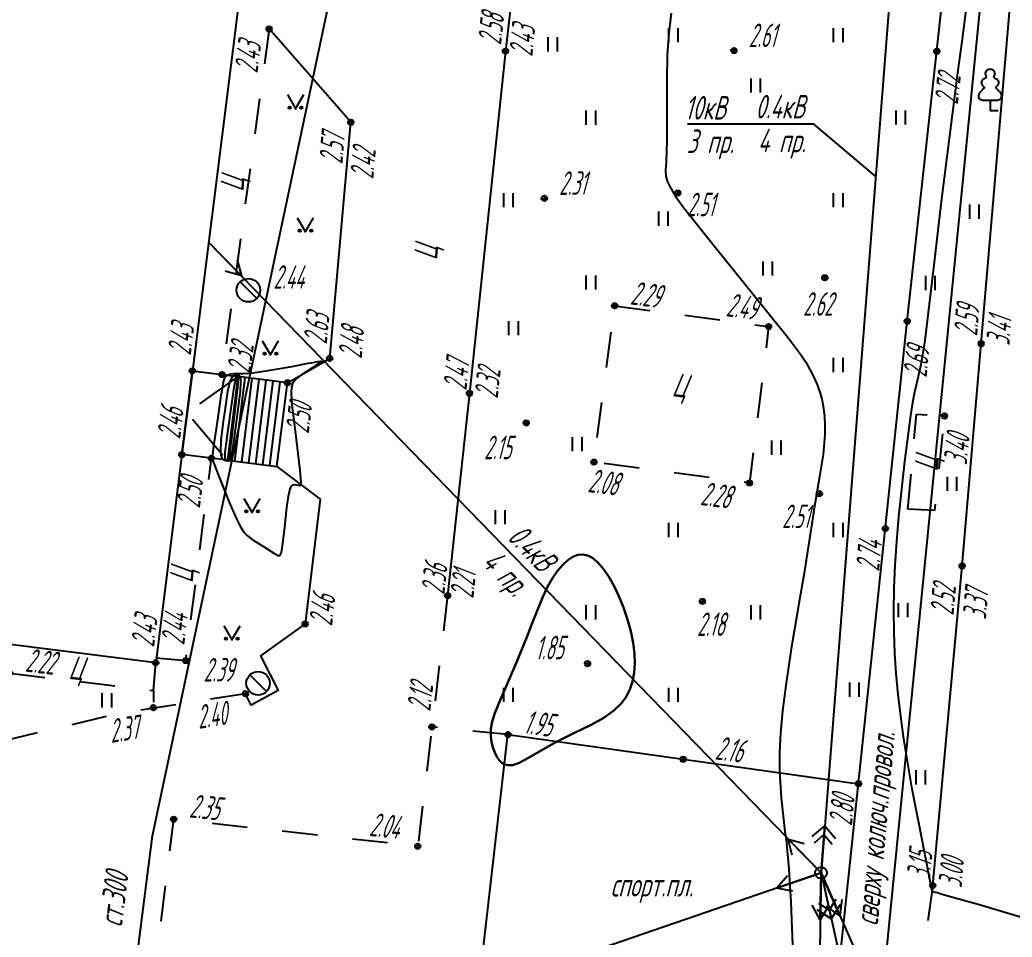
# Model space of a CAD drawing. Extents: x 1233805 to 1234355, y 654698 to 655114.
# Drawn here: x 1233911.2 to 1233953.33, y 654916.4 to 654955.34 of the extents above; entities that cross this region are included whole.
import ezdxf

# ---------------------------------------------------------------- set-up
doc = ezdxf.new("R2010")
doc.units = 0
for name, pattern in [('ИИDash_05_15', [2, 0.5, -1.5]), ('ИИDash_15_15', [3, 1.5, -1.5]), ('ИИDash_20_10', [3, 2, -1])]:
    doc.linetypes.add(name, pattern=pattern)
for name, color, linetype, lineweight in [('ИИ_ГОРИЗОНТАЛИ_ОСН', 32, 'Continuous', 25), ('ИИ_ГОРИЗОНТАЛИ_УТОЛЩ', 32, 'Continuous', 30), ('ИИ_ДОРОГИ_АД', 7, 'Continuous', 25), ('ИИ_ЛЭП_ВН', 250, 'Continuous', 25), ('ИИ_ЛЭП_НН', 250, 'Continuous', 25), ('ИИ_ОГРАДЫ', 7, 'Continuous', 25), ('ИИ_ОТМЕТКИ', 7, 'Continuous', 25), ('ИИ_СООРУЖЕНИЕ', 7, 'Continuous', 25), ('ИИ_СТРОЕНИЕ', 7, 'Continuous', 25), ('ИИ_ТЕПЛОТРАССА', 5, 'Continuous', 25), ('ИИ_ТРУБОПРОВОДЫ', 7, 'Continuous', 25), ('ИИ_УГОДЬЯ', 7, 'Continuous', 25)]:
    doc.layers.add(name, color=color, linetype=linetype, lineweight=lineweight)
doc.styles.add('VNIPISIMPLEXCUR', font='simplex.shx', dxfattribs={"width": 0.8, "oblique": 15})
doc.styles.add('ГОСТ 2.304 КУРСИВ', font='cs_gost2304.shx', dxfattribs={"oblique": 15})
doc.linetypes.add('ИИ054763', pattern='A,2.5,[23,3dservice.shx,S=0.85,R=45,X=0,Y=0],5,[23,3dservice.shx,S=0.85,R=225,X=0,Y=0],2.5', length=10)
doc.linetypes.add('ИИ251225', pattern='A,2,-2,3,-0.6,["2Т",VNIPISIMPLEXCUR,S=2,R=0,X=0,Y=-1],-4.4,3,-2,8,-2,8,-2,6', length=43)

# ---------------------------------------------------------------- blocks, each defined once
blk = doc.blocks.new('ИИ05401')
at = {"color": 0, "linetype": 'Continuous', "lineweight": 25}
for points in [[(-0.4, 1.2), (-0.4, 0)], [(0.4, 1.2), (0.4, 0)]]:
    blk.add_lwpolyline(points, dxfattribs=at)
blk = doc.blocks.new('ИИ05416')
at = {"linetype": 'Continuous', "lineweight": 25}
h = blk.add_hatch(color=0, dxfattribs=at)
edge = h.paths.add_edge_path()
edge.add_arc((-0.5, 0.1), 0.1, 0, 360)
h = blk.add_hatch(color=0, dxfattribs=at)
edge = h.paths.add_edge_path()
edge.add_arc((0.5, 0.1), 0.1, 0, 360)
at = {"color": 0, "linetype": 'Continuous', "lineweight": 25}
blk.add_lwpolyline([(-0.693, 1.2), (0, 0), (0.693, 1.2)], dxfattribs=at)
for centre in [(-0.5, 0.1), (0.5, 0.1)]:
    blk.add_circle(centre, 0.1, dxfattribs=at)
blk = doc.blocks.new('ИИ053881')
at = {"color": 0, "linetype": 'Continuous', "lineweight": 25}
blk.add_lwpolyline([(0, 0.875), (0.129, 0.876), (0.342, 0.878), (0.479, 0.882), (0.614, 0.891), (0.726, 0.907), (0.816, 0.94), (0.906, 1), (0.956, 1.071), (0.983, 1.151), (0.991, 1.231), (0.986, 1.295), (0.963, 1.379), (0.932, 1.445), (0.884, 1.516), (0.798, 1.61), (0.719, 1.692), (0.646, 1.766), (0.575, 1.842), (0.536, 1.889), (0.511, 1.929), (0.501, 1.967), (0.504, 1.992), (0.518, 2.017), (0.545, 2.049), (0.608, 2.115), (0.679, 2.198), (0.732, 2.29), (0.745, 2.372), (0.736, 2.444), (0.709, 2.515), (0.672, 2.575), (0.633, 2.617), (0.596, 2.646), (0.548, 2.678), (0.495, 2.709), (0.408, 2.76), (0.363, 2.789), (0.336, 2.812), (0.324, 2.831), (0.321, 2.846), (0.325, 2.865), (0.335, 2.89), (0.353, 2.928), (0.372, 2.968), (0.4, 3.034), (0.413, 3.103), (0.412, 3.19), (0.398, 3.247), (0.363, 3.319), (0.32, 3.377), (0.284, 3.414), (0.246, 3.444), (0.181, 3.476), (0.125, 3.489), (0.07, 3.496), (0, 3.5), (-0.07, 3.496), (-0.125, 3.489), (-0.181, 3.476), (-0.246, 3.444), (-0.284, 3.414), (-0.32, 3.377), (-0.363, 3.319), (-0.398, 3.247), (-0.412, 3.19), (-0.413, 3.103), (-0.4, 3.034), (-0.372, 2.968), (-0.353, 2.928), (-0.335, 2.89), (-0.325, 2.865), (-0.321, 2.846), (-0.324, 2.831), (-0.336, 2.812), (-0.363, 2.789), (-0.408, 2.76), (-0.495, 2.709), (-0.548, 2.678), (-0.596, 2.646), (-0.633, 2.617), (-0.672, 2.575), (-0.709, 2.515), (-0.736, 2.444), (-0.745, 2.372), (-0.732, 2.29), (-0.679, 2.198), (-0.608, 2.115), (-0.545, 2.049), (-0.518, 2.017), (-0.504, 1.992), (-0.501, 1.967), (-0.511, 1.929), (-0.536, 1.889), (-0.575, 1.842), (-0.646, 1.766), (-0.719, 1.692), (-0.798, 1.61), (-0.884, 1.516), (-0.932, 1.445), (-0.963, 1.379), (-0.986, 1.295), (-0.991, 1.231), (-0.983, 1.151), (-0.956, 1.071), (-0.906, 1), (-0.816, 0.94), (-0.726, 0.907), (-0.614, 0.891), (-0.479, 0.882), (-0.342, 0.878), (-0.129, 0.876)], close=True, dxfattribs=at)
blk.add_lwpolyline([(0, 0.875), (0, 0), (0.7, 0)], dxfattribs=at)
blk = doc.blocks.new('ИИ051171')
at = {"color": 0, "linetype": 'Continuous', "lineweight": 25, "flags": 128}
blk.add_lwpolyline([(0.707, -0.707), (-0.707, 0.707)], dxfattribs=at)
at = {"color": 0, "linetype": 'Continuous', "lineweight": 25}
blk.add_circle((0, 0), 1, dxfattribs=at)
at = {"color": 0, "linetype": 'Continuous', "style": 'VNIPISIMPLEXCUR', "oblique": 15, "width": 0.8}
for tag, p in [('NUMBER', (1.7, -1)), ('HATCH', (1.7, -4.4)), ('HEIGHT', (1.7, -7.8)), ('TOP1', (1.7, -11.2)), ('TOP2', (1.7, -14.6)), ('TOP3', (1.7, -18)), ('TOP4', (1.7, -21.4)), ('TOP5', (1.7, -24.8)), ('BOTTOM', (1.7, -28.2))]:
    blk.add_attdef(tag, p, '', height=2, dxfattribs=at)
blk = doc.blocks.new('ИИ051081')
at = {"linetype": 'Continuous', "lineweight": 25}
blk.add_hatch(color=0, dxfattribs=at).paths.add_polyline_path([(-0.05, 0, 1), (0.05, 0, 1)])
at = {"color": 0, "linetype": 'Continuous', "lineweight": 25}
for radius in [0.5, 0.05]:
    blk.add_circle((0, 0), radius, dxfattribs=at)
blk = doc.blocks.new('ИИ051141')
at = {"color": 0, "linetype": 'Continuous', "lineweight": 25, "flags": 128}
for points in [[(3, 1), (4, 0), (3, -1)], [(0, 0), (4, 0)], [(2.5, 0.75), (3.25, 0), (2.5, -0.75)]]:
    blk.add_lwpolyline(points, dxfattribs=at)
blk = doc.blocks.new('ИИ051144')
at = {"color": 0, "linetype": 'Continuous', "lineweight": 25, "flags": 128}
for points in [[(4, 0), (0, 0)], [(2.775, 0.707), (4, 0), (2.775, -0.707)]]:
    blk.add_lwpolyline(points, dxfattribs=at)
blk = doc.blocks.new('PICKET')
at = {"color": 0, "linetype": 'Continuous', "lineweight": 25}
for p, q in [((-0.23, 0), (0.23, 0)), ((0, 0.23), (0, -0.23))]:
    blk.add_line(p, q, dxfattribs=at)
blk.add_circle((0, 0), 0.23, dxfattribs=at)
at = {"color": 0, "linetype": 'Continuous', "style": 'VNIPISIMPLEXCUR', "oblique": 15, "width": 0.8}
blk.add_attdef('OTMETKA', (1.25, 0.3), '', height=2, dxfattribs=at)
at = {"color": 8, "linetype": 'Continuous', "style": 'VNIPISIMPLEXCUR', "oblique": 15, "width": 0.8, "flags": 1}
blk.add_attdef('NOMER', (1.25, -2.7), '', height=2, dxfattribs=at)

msp = doc.modelspace()

# ---------------------------------------------------------------- linework, layer by layer
at = {"layer": 'ИИ_ГОРИЗОНТАЛИ_ОСН', "flags": 128}
for points, elevation in [([(1233951.463, 654956.527), (1233951.193, 654954.413), (1233951.017, 654953.089), (1233950.329, 654947.739), (1233949.99, 654944.817), (1233949.621, 654941.73), (1233949.455, 654940.691), (1233949.264, 654939.836), (1233949.191, 654939.537), (1233949.102, 654939.098), (1233949.012, 654938.538), (1233948.76, 654936.588), (1233948.504, 654934.244), (1233948.417, 654933.197), (1233948.355, 654932.192), (1233948.316, 654931.207), (1233948.301, 654930.255), (1233948.31, 654929.335), (1233948.343, 654928.448), (1233948.399, 654927.597), (1233948.48, 654926.706), (1233948.587, 654925.776), (1233948.72, 654924.805), (1233949.056, 654922.768), (1233949.521, 654920.408), (1233949.543, 654920.301), (1233949.895, 654918.519), (1233949.895, 654918.518), (1233949.903, 654918.45), (1233949.905, 654918.435), (1233949.906, 654918.433), (1233949.924, 654918.371), (1233949.959, 654918.334), (1233950.063, 654918.308), (1233950.168, 654918.287), (1233950.299, 654918.244), (1233950.56, 654918.16), (1233950.809, 654918.093), (1233951.987, 654917.771), (1233953.973, 654917.174)], 3), ([(1233938.855, 654955.615), (1233938.754, 654954.794), (1233938.691, 654953.839), (1233938.666, 654952.751), (1233938.674, 654951.322), (1233938.678, 654950.219), (1233938.637, 654949.317), (1233938.616, 654948.941), (1233938.63, 654948.708), (1233938.685, 654948.493), (1233938.793, 654948.257), (1233939.031, 654947.872), (1233939.397, 654947.36), (1233940.676, 654945.74), (1233942.845, 654943.055), (1233943.128, 654942.705), (1233943.795, 654941.876), (1233944.348, 654941.14), (1233944.568, 654940.804), (1233944.76, 654940.473), (1233944.927, 654940.143), (1233945.067, 654939.817), (1233945.179, 654939.495), (1233945.263, 654939.177), (1233945.323, 654938.852), (1233945.361, 654938.504), (1233945.378, 654938.133), (1233945.374, 654937.74), (1233945.303, 654936.893), (1233945.141, 654935.872), (1233945.137, 654935.849), (1233944.905, 654934.444), (1233944.901, 654934.417), (1233944.496, 654931.845), (1233944.334, 654930.888), (1233943.956, 654928.641), (1233943.719, 654927.083), (1233943.583, 654926.009), (1233943.498, 654925.077), (1233943.457, 654924.233), (1233943.459, 654923.429), (1233943.528, 654922.318), (1233943.688, 654920.887), (1233943.732, 654920.524), (1233943.856, 654919.304), (1233943.943, 654917.877), (1233944.039, 654915.339)], 2.5)]:
    msp.add_lwpolyline(points, dxfattribs=dict(at, elevation=elevation))
for points, elevation in [([(1233919.547, 654936.221), (1233919.607, 654936.07), (1233920.078, 654934.897), (1233920.399, 654934.152), (1233920.567, 654933.819), (1233920.713, 654933.592), (1233920.862, 654933.429), (1233921.068, 654933.273), (1233921.659, 654932.904), (1233921.99, 654932.701), (1233922.018, 654932.682), (1233922.172, 654932.598), (1233922.217, 654932.593), (1233922.253, 654932.612), (1233922.311, 654932.732), (1233922.359, 654932.997), (1233922.446, 654933.807), (1233922.533, 654934.635), (1233922.602, 654935.124), (1233922.66, 654935.372), (1233922.726, 654935.531), (1233922.802, 654935.606), (1233922.897, 654935.608), (1233922.898, 654935.608), (1233923.019, 654935.582), (1233923.076, 654935.57), (1233923.076, 654935.57), (1233923.122, 654935.585), (1233923.141, 654935.685), (1233923.109, 654936.221), (1233922.95, 654937.519), (1233922.768, 654939.011), (1233922.733, 654939.473), (1233922.746, 654939.755), (1233922.808, 654939.941), (1233922.944, 654940.099), (1233923.256, 654940.337), (1233923.754, 654940.658), (1233923.76, 654940.662), (1233924.028, 654940.836), (1233923.969, 654940.837), (1233923.967, 654940.836), (1233923.879, 654940.823), (1233923.839, 654940.817), (1233923.57, 654940.771), (1233923.426, 654940.744), (1233922.661, 654940.601), (1233921.646, 654940.423), (1233921.001, 654940.328), (1233920.713, 654940.306), (1233920.502, 654940.317), (1233920.41, 654940.326), (1233920.152, 654940.298), (1233920.044, 654940.261), (1233919.961, 654940.213), (1233919.896, 654940.137), (1233919.85, 654940.019), (1233919.751, 654939.446), (1233919.742, 654939.388), (1233919.603, 654938.464), (1233919.42, 654937.243), (1233919.375, 654936.859), (1233919.38, 654936.726), (1233919.409, 654936.594), (1233919.537, 654936.246), (1233919.547, 654936.221)], 2.5), ([(1233920.222, 654936.986), (1233920.32, 654937.602), (1233920.462, 654938.695), (1233920.463, 654938.707), (1233920.464, 654938.717), (1233920.564, 654939.556), (1233920.591, 654939.975), (1233920.582, 654940.108), (1233920.556, 654940.196), (1233920.512, 654940.246), (1233920.44, 654940.268), (1233920.341, 654940.262), (1233920.258, 654940.213), (1233920.185, 654940.119), (1233920.123, 654939.98), (1233920.021, 654939.555), (1233919.9, 654938.753), (1233919.874, 654938.564), (1233919.851, 654938.405), (1233919.736, 654937.498), (1233919.719, 654936.996), (1233919.74, 654936.856), (1233919.779, 654936.749), (1233919.824, 654936.685), (1233919.883, 654936.642), (1233919.993, 654936.612), (1233920.081, 654936.619), (1233920.119, 654936.654), (1233920.152, 654936.718), (1233920.222, 654936.986)], 3), ([(1233920.092, 654936.772), (1233920.227, 654937.769), (1233920.23, 654937.793), (1233920.232, 654937.813), (1233920.463, 654939.745), (1233920.489, 654940.132), (1233920.479, 654940.203), (1233920.452, 654940.224), (1233920.41, 654940.206), (1233920.372, 654940.127), (1233920.285, 654939.747), (1233920.044, 654938.035), (1233920.006, 654937.74), (1233919.973, 654937.493), (1233919.91, 654936.989), (1233919.901, 654936.775), (1233919.923, 654936.682), (1233919.963, 654936.641), (1233920.005, 654936.629), (1233920.038, 654936.632), (1233920.065, 654936.67), (1233920.092, 654936.772)], 3.5)]:
    msp.add_lwpolyline(points, close=True, dxfattribs=dict(at, elevation=elevation))
at = {"layer": 'ИИ_ГОРИЗОНТАЛИ_УТОЛЩ', "elevation": 2, "flags": 128}
msp.add_lwpolyline([(1233931.601, 654926.453), (1233931.658, 654926.585), (1233932.277, 654928.027), (1233932.724, 654929.126), (1233932.925, 654929.651), (1233933.407, 654930.847), (1233933.612, 654931.269), (1233933.821, 654931.636), (1233934.036, 654931.949), (1233934.252, 654932.207), (1233934.469, 654932.406), (1233934.685, 654932.546), (1233934.897, 654932.624), (1233935.107, 654932.642), (1233935.313, 654932.6), (1233935.515, 654932.497), (1233935.735, 654932.314), (1233935.961, 654932.055), (1233936.19, 654931.723), (1233936.416, 654931.327), (1233936.634, 654930.876), (1233936.833, 654930.389), (1233937.005, 654929.886), (1233937.143, 654929.388), (1233937.245, 654928.899), (1233937.303, 654928.44), (1233937.318, 654928.012), (1233937.289, 654927.615), (1233937.218, 654927.248), (1233937.102, 654926.912), (1233936.943, 654926.605), (1233936.741, 654926.33), (1233936.417, 654926.015), (1233935.994, 654925.711), (1233935.466, 654925.411), (1233934.7, 654925.039), (1233933.961, 654924.68), (1233933.132, 654924.205), (1233932.669, 654923.933), (1233932.368, 654923.783), (1233932.121, 654923.703), (1233931.92, 654923.693), (1233931.79, 654923.729), (1233931.667, 654923.802), (1233931.555, 654923.913), (1233931.453, 654924.059), (1233931.363, 654924.242), (1233931.289, 654924.454), (1233931.234, 654924.686), (1233931.201, 654924.923), (1233931.2, 654925.241), (1233931.255, 654925.555), (1233931.371, 654925.905), (1233931.601, 654926.453)], close=True, dxfattribs=at)
at = {"layer": 'ИИ_ДОРОГИ_АД', "flags": 128}
for points in [[(1233949.962, 654918.59), (1233951.21, 654932.155), (1233953.28, 654956.345), (1233954.452, 654970.084), (1233956.468, 654993.653), (1233955.411, 654995.627), (1233954.274, 654995.71)], [(1233935.009, 654981.825), (1233934.275, 654975.354), (1233931.819, 654954.009), (1233930.291, 654939.488), (1233929.364, 654930.895)], [(1233922.564, 654939.932), (1233924.357, 654940.968), (1233925.255, 654950.99), (1233921.787, 654954.954)], [(1233922.117, 654936.376), (1233923.949, 654934.992), (1233923.313, 654929.696), (1233921.421, 654928.339), (1233922.176, 654926.862), (1233921.024, 654926.245), (1233920.782, 654926.729)]]:
    msp.add_lwpolyline(points, dxfattribs=at)
at = {"layer": 'ИИ_ДОРОГИ_АД', "linetype": 'ИИDash_15_15', "flags": 128}
for points in [[(1233921.787, 654954.954), (1233919.784, 654940.281)], [(1233916.996, 654928.259), (1233918.249, 654928.142), (1233919.334, 654936.726)], [(1233929.364, 654930.895), (1233928.096, 654920.256), (1233917.733, 654921.406), (1233914.725, 654897.823)], [(1233910.77, 654927.601), (1233916.874, 654926.871), (1233916.97, 654928.05)], [(1233920.782, 654926.729), (1233915.388, 654925.886), (1233898.497, 654921.884)], [(1233931.926, 654924.995), (1233928.7, 654925.326)], [(1233949.962, 654918.59), (1233948.346, 654906.858), (1233946.912, 654894.171)]]:
    msp.add_lwpolyline(points, dxfattribs=at)
for points in [[(1233936.457, 654943.199), (1233942.993, 654942.318), (1233942.181, 654935.684), (1233935.576, 654936.564)], [(1233948.9, 654934.56), (1233949.276, 654938.597), (1233950.461, 654938.522), (1233950.041, 654934.515)]]:
    msp.add_lwpolyline(points, close=True, dxfattribs=at)
at = {"layer": 'ИИ_ЛЭП_ВН', "flags": 128}
for points in [[(1233959.103, 655036.201), (1233949.847, 654978.253), (1233945.218, 654919.13), (1233958.083, 654861.007)], [(1233939.544, 654950.926), (1233944.883, 654950.926), (1233947.533, 654948.691)]]:
    msp.add_lwpolyline(points, dxfattribs=at)
at = {"layer": 'ИИ_ЛЭП_НН', "flags": 128}
for points in [[(1233945.218, 654919.13), (1233919.213, 654945.906)], [(1233945.218, 654919.13), (1233913.253, 654908.127), (1233911.094, 654907.32)], [(1233945.218, 654919.13), (1233944.802, 654894.963), (1233965.996, 654871.74)], [(1233945.218, 654919.13), (1233965.996, 654871.74)]]:
    msp.add_lwpolyline(points, dxfattribs=at)
at = {"layer": 'ИИ_ОГРАДЫ', "linetype": 'ИИ054763', "flags": 128}
for points in [[(1233912.187, 654898.15), (1233919.57, 654897.199), (1233943.856, 654894.854), (1233948.88, 654942.547), (1233953.034, 654980.504), (1233954.746, 654995.55), (1233954.265, 654995.602), (1233939.404, 654997.193), (1233939.634, 654999.091)], [(1233930.047, 654908.701), (1233931.926, 654924.995), (1233946.811, 654922.911)]]:
    msp.add_lwpolyline(points, dxfattribs=at)
at = {"layer": 'ИИ_СТРОЕНИЕ'}
for points in [[(1233901.407, 654930.005), (1233902.885, 654941.771), (1233903.59, 654947.385), (1233903.886, 654949.734), (1233904.895, 654957.768), (1233905.222, 654960.375), (1233905.867, 654965.505), (1233906.413, 654969.851), (1233907.578, 654979.126), (1233907.872, 654981.466), (1233909.071, 654991.013), (1233924.633, 654989.059), (1233923.519, 654980.183), (1233923.074, 654976.642), (1233918.526, 654940.439), (1233918.079, 654936.883), (1233916.97, 654928.05), (1233910.922, 654928.81), (1233907.065, 654929.294)], [(1233920.459, 654940.197), (1233920.012, 654936.64), (1233918.079, 654936.883), (1233918.526, 654940.439)], [(1233920.459, 654940.197), (1233920.012, 654936.64), (1233922.117, 654936.376), (1233922.564, 654939.932)]]:
    msp.add_lwpolyline(points, close=True, dxfattribs=at)
at = {"layer": 'ИИ_СТРОЕНИЕ', "linetype": 'ИИDash_20_10', "flags": 128}
msp.add_lwpolyline([(1233920.459, 654940.197), (1233918.303, 654938.661), (1233920.012, 654936.64)], dxfattribs=at)
at = {"layer": 'ИИ_СТРОЕНИЕ'}
for points in [[(1233920.757, 654940.159), (1233920.31, 654936.603)], [(1233921.054, 654940.122), (1233920.608, 654936.566)], [(1233921.352, 654940.084), (1233920.905, 654936.528)], [(1233921.65, 654940.047), (1233921.203, 654936.491)], [(1233921.947, 654940.01), (1233921.501, 654936.453)], [(1233922.245, 654939.972), (1233921.798, 654936.416)]]:
    msp.add_lwpolyline(points, dxfattribs=at)
at = {"layer": 'ИИ_ТЕПЛОТРАССА', "linetype": 'ИИ251225', "flags": 128}
for points in [[(1233913.842, 654897.31), (1233916.828, 654920.698), (1233930.034, 654983.035)], [(1233942.251, 654857.814), (1233952.777, 654963.999)]]:
    msp.add_lwpolyline(points, dxfattribs=at)
at = {"layer": 'ИИ_УГОДЬЯ', "linetype": 'ИИDash_05_15', "flags": 128}
msp.add_lwpolyline([(1233916.874, 654926.871), (1233916.868, 654926.14)], dxfattribs=at)

# ---------------------------------------------------------------- block references
at = {"layer": 'ИИ_ЛЭП_ВН'}
for xscale, yscale, zscale, rotation in [(0.5, 0.5, 0.5, 85.52374173666021), (0.4999999999999998, 0.4999999999999998, 0.4999999999999998, 282.4801528870719)]:
    msp.add_blockref('ИИ051141', (1233945.218, 654919.13), dxfattribs=dict(at, xscale=xscale, yscale=yscale, zscale=zscale, rotation=rotation))
at = {"layer": 'ИИ_ЛЭП_ВН', "xscale": 0.5, "yscale": 0.5, "zscale": 0.5}
msp.add_blockref('ИИ051081', (1233945.218, 654919.13), dxfattribs=at)
at = {"layer": 'ИИ_ЛЭП_НН'}
for p, xscale, yscale, zscale, rotation in [((1233919.213, 654945.906), 0.4999999999999997, 0.4999999999999997, 0.4999999999999997, 314.1637639648092), ((1233945.218, 654919.13), 0.4999999999999997, 0.4999999999999997, 0.4999999999999997, 134.1637639648653), ((1233945.218, 654919.13), 0.4999999999999994, 0.4999999999999994, 0.4999999999999994, 198.9949131616112), ((1233945.218, 654919.13), 0.4999999999999997, 0.4999999999999997, 0.4999999999999997, 268.8800762139355), ((1233945.218, 654919.13), 0.4999999999999997, 0.4999999999999997, 0.4999999999999997, 293.6748783117791)]:
    msp.add_blockref('ИИ051144', p, dxfattribs=dict(at, xscale=xscale, yscale=yscale, zscale=zscale, rotation=rotation))
at = {"layer": 'ИИ_ОТМЕТКИ'}
ref = msp.add_blockref('PICKET', (1233921.787, 654954.954, 2.428), dxfattribs=dict(at, xscale=0.5, yscale=0.5, zscale=0.5))
ref.add_attrib('OTMETKA', '2.43', (1233921.289, 654953.053, 2.428), dxfattribs={"layer": '0', "color": 0, "linetype": 'Continuous', "height": 1, "rotation": 82.2239, "style": 'ГОСТ 2.304 КУРСИВ', "oblique": 15, "width": 0.65})
ref = msp.add_blockref('PICKET', (1233931.819, 654954.009, 2.426), dxfattribs=dict(at, xscale=0.5, yscale=0.5, zscale=0.5))
ref.add_attrib('OTMETKA', '2.43', (1233932.959, 654953.765, 2.426), dxfattribs={"layer": '0', "color": 0, "linetype": 'Continuous', "height": 1, "rotation": 83.9948, "style": 'ГОСТ 2.304 КУРСИВ', "oblique": 15, "width": 0.65})
ref = msp.add_blockref('PICKET', (1233941.521, 654954.032, 2.609), dxfattribs=dict(at, xscale=0.5, yscale=0.5, zscale=0.5))
ref.add_attrib('OTMETKA', '2.61', (1233942.146, 654954.182, 2.609), dxfattribs={"layer": '0', "color": 0, "linetype": 'Continuous', "height": 1, "style": 'ГОСТ 2.304 КУРСИВ', "oblique": 15, "width": 0.65})
ref = msp.add_blockref('PICKET', (1233950.134, 654954.004, 2.716), dxfattribs=dict(at, xscale=0.5, yscale=0.5, zscale=0.5))
ref.add_attrib('OTMETKA', '2.72', (1233951.022, 654951.723, 2.716), dxfattribs={"layer": '0', "color": 0, "linetype": 'Continuous', "height": 1, "rotation": 83.7536, "style": 'ГОСТ 2.304 КУРСИВ', "oblique": 15, "width": 0.65})
ref = msp.add_blockref('PICKET', (1233925.255, 654950.99, 2.415), dxfattribs=dict(at, xscale=0.5, yscale=0.5, zscale=0.5))
ref.add_attrib('OTMETKA', '2.42', (1233926.208, 654948.562, 2.415), dxfattribs={"layer": '0', "color": 0, "linetype": 'Continuous', "height": 1, "rotation": 84.8834, "style": 'ГОСТ 2.304 КУРСИВ', "oblique": 15, "width": 0.65})
ref = msp.add_blockref('PICKET', (1233933.472, 654947.76, 2.314), dxfattribs=dict(at, xscale=0.5, yscale=0.5, zscale=0.5))
ref.add_attrib('OTMETKA', '2.31', (1233934.097, 654947.91, 2.314), dxfattribs={"layer": '0', "color": 0, "linetype": 'Continuous', "height": 1, "style": 'ГОСТ 2.304 КУРСИВ', "oblique": 15, "width": 0.65})
ref = msp.add_blockref('PICKET', (1233939.139, 654947.985, 2.509), dxfattribs=dict(at, xscale=0.5, yscale=0.5, zscale=0.5))
ref.add_attrib('OTMETKA', '2.51', (1233939.529, 654947, 2.509), dxfattribs={"layer": '0', "color": 0, "linetype": 'Continuous', "height": 1, "style": 'ГОСТ 2.304 КУРСИВ', "oblique": 15, "width": 0.65})
ref = msp.add_blockref('PICKET', (1233945.383, 654944.391, 2.621), dxfattribs=dict(at, xscale=0.5, yscale=0.5, zscale=0.5))
ref.add_attrib('OTMETKA', '2.62', (1233944.457, 654942.778, 2.621), dxfattribs={"layer": '0', "color": 0, "linetype": 'Continuous', "height": 1, "style": 'ГОСТ 2.304 КУРСИВ', "oblique": 15, "width": 0.65})
ref = msp.add_blockref('PICKET', (1233936.457, 654943.199, 2.292), dxfattribs=dict(at, xscale=0.5, yscale=0.5, zscale=0.5))
ref.add_attrib('OTMETKA', '2.29', (1233937.096, 654943.264, 2.292), dxfattribs={"layer": '0', "color": 0, "linetype": 'Continuous', "height": 1, "rotation": 352.3265, "style": 'ГОСТ 2.304 КУРСИВ', "oblique": 15, "width": 0.65})
ref = msp.add_blockref('PICKET', (1233942.993, 654942.318, 2.486), dxfattribs=dict(at, xscale=0.5, yscale=0.5, zscale=0.5))
ref.add_attrib('OTMETKA', '2.49', (1233941.159, 654942.763, 2.486), dxfattribs={"layer": '0', "color": 0, "linetype": 'Continuous', "height": 1, "rotation": 352.3265, "style": 'ГОСТ 2.304 КУРСИВ', "oblique": 15, "width": 0.65})
ref = msp.add_blockref('PICKET', (1233952.018, 654941.598, 3.409), dxfattribs=dict(at, xscale=0.5, yscale=0.5, zscale=0.5))
ref.add_attrib('OTMETKA', '3.41', (1233953.216, 654941.499, 3.409), dxfattribs={"layer": '0', "color": 0, "linetype": 'Continuous', "height": 1, "rotation": 85.1105, "style": 'ГОСТ 2.304 КУРСИВ', "oblique": 15, "width": 0.65})
ref = msp.add_blockref('PICKET', (1233918.526, 654940.439, 2.427), dxfattribs=dict(at, xscale=0.5, yscale=0.5, zscale=0.5))
ref.add_attrib('OTMETKA', '2.43', (1233918.455, 654941.078, 2.427), dxfattribs={"layer": '0', "color": 0, "linetype": 'Continuous', "height": 1, "rotation": 82.8403, "style": 'ГОСТ 2.304 КУРСИВ', "oblique": 15, "width": 0.65})
ref = msp.add_blockref('PICKET', (1233924.357, 654940.968, 2.476), dxfattribs=dict(at, xscale=0.5, yscale=0.5, zscale=0.5))
ref.add_attrib('OTMETKA', '2.48', (1233925.713, 654940.938, 2.476), dxfattribs={"layer": '0', "color": 0, "linetype": 'Continuous', "height": 1, "rotation": 84.8834, "style": 'ГОСТ 2.304 КУРСИВ', "oblique": 15, "width": 0.65})
ref = msp.add_blockref('PICKET', (1233948.88, 654942.547, 2.688), dxfattribs=dict(at, xscale=0.5, yscale=0.5, zscale=0.5))
ref.add_attrib('OTMETKA', '2.69', (1233949.699, 654940.139, 2.688), dxfattribs={"layer": '0', "color": 0, "linetype": 'Continuous', "height": 1, "rotation": 83.9866, "style": 'ГОСТ 2.304 КУРСИВ', "oblique": 15, "width": 0.65})
ref = msp.add_blockref('PICKET', (1233919.784, 654940.281, 2.324), dxfattribs=dict(at, xscale=0.5, yscale=0.5, zscale=0.5))
ref.add_attrib('OTMETKA', '2.32', (1233920.978, 654940.298, 2.324), dxfattribs={"layer": '0', "color": 0, "linetype": 'Continuous', "height": 1, "rotation": 82.2239, "style": 'ГОСТ 2.304 КУРСИВ', "oblique": 15, "width": 0.65})
ref = msp.add_blockref('PICKET', (1233930.291, 654939.488, 2.316), dxfattribs=dict(at, xscale=0.5, yscale=0.5, zscale=0.5))
ref.add_attrib('OTMETKA', '2.32', (1233931.491, 654939.246, 2.316), dxfattribs={"layer": '0', "color": 0, "linetype": 'Continuous', "height": 1, "rotation": 83.9948, "style": 'ГОСТ 2.304 КУРСИВ', "oblique": 15, "width": 0.65})
ref = msp.add_blockref('PICKET', (1233922.564, 654939.932, 2.503), dxfattribs=dict(at, xscale=0.5, yscale=0.5, zscale=0.5))
ref.add_attrib('OTMETKA', '2.50', (1233923.466, 654937.752, 2.503), dxfattribs={"layer": '0', "color": 0, "linetype": 'Continuous', "height": 1, "rotation": 82.8403, "style": 'ГОСТ 2.304 КУРСИВ', "oblique": 15, "width": 0.65})
ref = msp.add_blockref('PICKET', (1233918.079, 654936.883, 2.46), dxfattribs=dict(at, xscale=0.5, yscale=0.5, zscale=0.5))
ref.add_attrib('OTMETKA', '2.46', (1233918.008, 654937.522, 2.46), dxfattribs={"layer": '0', "color": 0, "linetype": 'Continuous', "height": 1, "rotation": 82.8403, "style": 'ГОСТ 2.304 КУРСИВ', "oblique": 15, "width": 0.65})
ref = msp.add_blockref('PICKET', (1233950.461, 654938.522, 3.402), dxfattribs=dict(at, xscale=0.5, yscale=0.5, zscale=0.5))
ref.add_attrib('OTMETKA', '3.40', (1233951.408, 654936.42, 3.402), dxfattribs={"layer": '0', "color": 0, "linetype": 'Continuous', "height": 1, "rotation": 84.0124, "style": 'ГОСТ 2.304 КУРСИВ', "oblique": 15, "width": 0.65})
ref = msp.add_blockref('PICKET', (1233932.703, 654938.228, 2.15), dxfattribs=dict(at, xscale=0.5, yscale=0.5, zscale=0.5))
ref.add_attrib('OTMETKA', '2.15', (1233930.913, 654936.687, 2.15), dxfattribs={"layer": '0', "color": 0, "linetype": 'Continuous', "height": 1, "style": 'ГОСТ 2.304 КУРСИВ', "oblique": 15, "width": 0.65})
ref = msp.add_blockref('PICKET', (1233919.334, 654936.726, 2.499), dxfattribs=dict(at, xscale=0.5, yscale=0.5, zscale=0.5))
ref.add_attrib('OTMETKA', '2.50', (1233918.842, 654934.586, 2.499), dxfattribs={"layer": '0', "color": 0, "linetype": 'Continuous', "height": 1, "rotation": 82.7959, "style": 'ГОСТ 2.304 КУРСИВ', "oblique": 15, "width": 0.65})
ref = msp.add_blockref('PICKET', (1233935.576, 654936.564, 2.085), dxfattribs=dict(at, xscale=0.5, yscale=0.5, zscale=0.5))
ref.add_attrib('OTMETKA', '2.08', (1233935.289, 654935.298, 2.085), dxfattribs={"layer": '0', "color": 0, "linetype": 'Continuous', "height": 1, "rotation": 352.4065, "style": 'ГОСТ 2.304 КУРСИВ', "oblique": 15, "width": 0.65})
ref = msp.add_blockref('PICKET', (1233942.181, 654935.684, 2.281), dxfattribs=dict(at, xscale=0.5, yscale=0.5, zscale=0.5))
ref.add_attrib('OTMETKA', '2.28', (1233940.068, 654934.749, 2.281), dxfattribs={"layer": '0', "color": 0, "linetype": 'Continuous', "height": 1, "rotation": 352.4065, "style": 'ГОСТ 2.304 КУРСИВ', "oblique": 15, "width": 0.65})
ref = msp.add_blockref('PICKET', (1233945.148, 654935.223, 2.509), dxfattribs=dict(at, xscale=0.5, yscale=0.5, zscale=0.5))
ref.add_attrib('OTMETKA', '2.51', (1233943.565, 654933.764, 2.509), dxfattribs={"layer": '0', "color": 0, "linetype": 'Continuous', "height": 1, "style": 'ГОСТ 2.304 КУРСИВ', "oblique": 15, "width": 0.65})
ref = msp.add_blockref('PICKET', (1233947.952, 654933.742, 2.737), dxfattribs=dict(at, xscale=0.5, yscale=0.5, zscale=0.5))
ref.add_attrib('OTMETKA', '2.74', (1233947.679, 654931.91, 2.737), dxfattribs={"layer": '0', "color": 0, "linetype": 'Continuous', "height": 1, "rotation": 83.9866, "style": 'ГОСТ 2.304 КУРСИВ', "oblique": 15, "width": 0.65})
ref = msp.add_blockref('PICKET', (1233929.364, 654930.895, 2.212), dxfattribs=dict(at, xscale=0.5, yscale=0.5, zscale=0.5))
ref.add_attrib('OTMETKA', '2.21', (1233930.455, 654930.758, 2.212), dxfattribs={"layer": '0', "color": 0, "linetype": 'Continuous', "height": 1, "rotation": 83.8442, "style": 'ГОСТ 2.304 КУРСИВ', "oblique": 15, "width": 0.65})
ref = msp.add_blockref('PICKET', (1233951.21, 654932.155, 3.371), dxfattribs=dict(at, xscale=0.5, yscale=0.5, zscale=0.5))
ref.add_attrib('OTMETKA', '3.37', (1233952.222, 654929.864, 3.371), dxfattribs={"layer": '0', "color": 0, "linetype": 'Continuous', "height": 1, "rotation": 85.1105, "style": 'ГОСТ 2.304 КУРСИВ', "oblique": 15, "width": 0.65})
ref = msp.add_blockref('PICKET', (1233923.313, 654929.696, 2.461), dxfattribs=dict(at, xscale=0.5, yscale=0.5, zscale=0.5))
ref.add_attrib('OTMETKA', '2.46', (1233924.454, 654929.587, 2.461), dxfattribs={"layer": '0', "color": 0, "linetype": 'Continuous', "height": 1, "rotation": 83.1605, "style": 'ГОСТ 2.304 КУРСИВ', "oblique": 15, "width": 0.65})
ref = msp.add_blockref('PICKET', (1233940.184, 654930.649, 2.185), dxfattribs=dict(at, xscale=0.5, yscale=0.5, zscale=0.5))
ref.add_attrib('OTMETKA', '2.18', (1233939.956, 654929.183, 2.185), dxfattribs={"layer": '0', "color": 0, "linetype": 'Continuous', "height": 1, "style": 'ГОСТ 2.304 КУРСИВ', "oblique": 15, "width": 0.65})
ref = msp.add_blockref('PICKET', (1233916.97, 654928.05, 2.428), dxfattribs=dict(at, xscale=0.5, yscale=0.5, zscale=0.5))
ref.add_attrib('OTMETKA', '2.43', (1233916.899, 654928.689, 2.428), dxfattribs={"layer": '0', "color": 0, "linetype": 'Continuous', "height": 1, "rotation": 82.8403, "style": 'ГОСТ 2.304 КУРСИВ', "oblique": 15, "width": 0.65})
ref = msp.add_blockref('PICKET', (1233918.249, 654928.142, 2.444), dxfattribs=dict(at, xscale=0.5, yscale=0.5, zscale=0.5))
ref.add_attrib('OTMETKA', '2.44', (1233918.179, 654928.781, 2.444), dxfattribs={"layer": '0', "color": 0, "linetype": 'Continuous', "height": 1, "rotation": 82.7959, "style": 'ГОСТ 2.304 КУРСИВ', "oblique": 15, "width": 0.65})
ref = msp.add_blockref('PICKET', (1233935.304, 654928.008, 1.847), dxfattribs=dict(at, xscale=0.5, yscale=0.5, zscale=0.5))
ref.add_attrib('OTMETKA', '1.85', (1233933.089, 654928.192, 1.847), dxfattribs={"layer": '0', "color": 0, "linetype": 'Continuous', "height": 1, "style": 'ГОСТ 2.304 КУРСИВ', "oblique": 15, "width": 0.65})
ref = msp.add_blockref('PICKET', (1233910.77, 654927.601, 2.217), dxfattribs=dict(at, xscale=0.5, yscale=0.5, zscale=0.5))
ref.add_attrib('OTMETKA', '2.22', (1233911.408, 654927.676, 2.217), dxfattribs={"layer": '0', "color": 0, "linetype": 'Continuous', "height": 1, "rotation": 353.1878, "style": 'ГОСТ 2.304 КУРСИВ', "oblique": 15, "width": 0.65})
ref = msp.add_blockref('PICKET', (1233928.7, 654925.326, 2.123), dxfattribs=dict(at, xscale=0.5, yscale=0.5, zscale=0.5))
ref.add_attrib('OTMETKA', '2.12', (1233928.625, 654925.965, 2.123), dxfattribs={"layer": '0', "color": 0, "linetype": 'Continuous', "height": 1, "rotation": 83.2004, "style": 'ГОСТ 2.304 КУРСИВ', "oblique": 15, "width": 0.65})
ref = msp.add_blockref('PICKET', (1233920.782, 654926.729, 2.397), dxfattribs=dict(at, xscale=0.5, yscale=0.5, zscale=0.5))
ref.add_attrib('OTMETKA', '2.40', (1233918.8, 654925.238, 2.397), dxfattribs={"layer": '0', "color": 0, "linetype": 'Continuous', "height": 1, "rotation": 8.8799, "style": 'ГОСТ 2.304 КУРСИВ', "oblique": 15, "width": 0.65})
ref = msp.add_blockref('PICKET', (1233916.868, 654926.14, 2.374), dxfattribs=dict(at, xscale=0.5, yscale=0.5, zscale=0.5))
ref.add_attrib('OTMETKA', '2.37', (1233915.079, 654924.643, 2.374), dxfattribs={"layer": '0', "color": 0, "linetype": 'Continuous', "height": 1, "rotation": 8.8799, "style": 'ГОСТ 2.304 КУРСИВ', "oblique": 15, "width": 0.65})
ref = msp.add_blockref('PICKET', (1233931.926, 654924.995, 1.952), dxfattribs=dict(at, xscale=0.5, yscale=0.5, zscale=0.5))
ref.add_attrib('OTMETKA', '1.95', (1233932.565, 654925.057, 1.952), dxfattribs={"layer": '0', "color": 0, "linetype": 'Continuous', "height": 1, "rotation": 352.0278, "style": 'ГОСТ 2.304 КУРСИВ', "oblique": 15, "width": 0.65})
ref = msp.add_blockref('PICKET', (1233939.368, 654923.953, 2.157), dxfattribs=dict(at, xscale=0.5, yscale=0.5, zscale=0.5))
ref.add_attrib('OTMETKA', '2.16', (1233940.694, 654923.95, 2.157), dxfattribs={"layer": '0', "color": 0, "linetype": 'Continuous', "height": 1, "rotation": 352.0278, "style": 'ГОСТ 2.304 КУРСИВ', "oblique": 15, "width": 0.65})
ref = msp.add_blockref('PICKET', (1233946.811, 654922.911, 2.798), dxfattribs=dict(at, xscale=0.5, yscale=0.5, zscale=0.5))
ref.add_attrib('OTMETKA', '2.80', (1233946.527, 654921.105, 2.798), dxfattribs={"layer": '0', "color": 0, "linetype": 'Continuous', "height": 1, "rotation": 83.9866, "style": 'ГОСТ 2.304 КУРСИВ', "oblique": 15, "width": 0.65})
ref = msp.add_blockref('PICKET', (1233917.733, 654921.406, 2.351), dxfattribs=dict(at, xscale=0.5, yscale=0.5, zscale=0.5))
ref.add_attrib('OTMETKA', '2.35', (1233918.371, 654921.486, 2.351), dxfattribs={"layer": '0', "color": 0, "linetype": 'Continuous', "height": 1, "rotation": 353.6683, "style": 'ГОСТ 2.304 КУРСИВ', "oblique": 15, "width": 0.65})
ref = msp.add_blockref('PICKET', (1233928.096, 654920.256, 2.042), dxfattribs=dict(at, xscale=0.5, yscale=0.5, zscale=0.5))
ref.add_attrib('OTMETKA', '2.04', (1233926.012, 654920.699, 2.042), dxfattribs={"layer": '0', "color": 0, "linetype": 'Continuous', "height": 1, "rotation": 353.6683, "style": 'ГОСТ 2.304 КУРСИВ', "oblique": 15, "width": 0.65})
ref = msp.add_blockref('PICKET', (1233949.962, 654918.59, 3.004), dxfattribs=dict(at, xscale=0.5, yscale=0.5, zscale=0.5))
ref.add_attrib('OTMETKA', '3.00', (1233951.186, 654918.468, 3.004), dxfattribs={"layer": '0', "color": 0, "linetype": 'Continuous', "height": 1, "rotation": 84.7437, "style": 'ГОСТ 2.304 КУРСИВ', "oblique": 15, "width": 0.65})
at = {"layer": 'ИИ_ТРУБОПРОВОДЫ'}
ref = msp.add_blockref('ИИ051171', (1233920.905, 654943.861, 2.44), dxfattribs=dict(at, xscale=0.5, yscale=0.5, zscale=0.5))
ref.add_attrib('HATCH', '2.44', (1233921.966, 654943.923, 2.44), dxfattribs={"layer": '0', "color": 0, "linetype": 'Continuous', "height": 1, "rotation": 360, "style": 'ГОСТ 2.304 КУРСИВ', "oblique": 15, "width": 0.65})
ref = msp.add_blockref('ИИ051171', (1233921.318, 654927.176, 2.39), dxfattribs=dict(at, xscale=0.5, yscale=0.5, zscale=0.5))
ref.add_attrib('HATCH', '2.39', (1233919.006, 654927.25, 2.39), dxfattribs={"layer": '0', "color": 0, "linetype": 'Continuous', "height": 1, "rotation": 360, "style": 'ГОСТ 2.304 КУРСИВ', "oblique": 15, "width": 0.65})
at = {"layer": 'ИИ_УГОДЬЯ', "xscale": 0.5, "yscale": 0.5, "zscale": 0.5}
for name, p in [('ИИ05401', (1233938.939, 654954.385)), ('ИИ05401', (1233945.939, 654954.385)), ('ИИ05401', (1233933.816, 654954)), ('ИИ053881', (1233952.396, 654951.486, -11.67)), ('ИИ05401', (1233942.436, 654952.248)), ('ИИ05416', (1233922.908, 654951.563)), ('ИИ05401', (1233935.439, 654950.885)), ('ИИ05401', (1233948.593, 654950.894)), ('ИИ05401', (1233931.939, 654947.385)), ('ИИ05401', (1233945.939, 654947.385)), ('ИИ05401', (1233951.719, 654946.898)), ('ИИ05416', (1233923.328, 654946.339)), ('ИИ05401', (1233938.517, 654946.6)), ('ИИ05401', (1233942.951, 654944.48)), ('ИИ05401', (1233935.439, 654943.885)), ('ИИ05401', (1233949.849, 654943.866)), ('ИИ05401', (1233932.153, 654941.954)), ('ИИ05416', (1233921.843, 654941.119)), ('ИИ05401', (1233945.939, 654940.385)), ('ИИ05401', (1233934.857, 654937.028)), ('ИИ05401', (1233943.319, 654936.878)), ('ИИ05401', (1233950.777, 654935.343)), ('ИИ05416', (1233921.063, 654934.423)), ('ИИ05401', (1233931.589, 654933.927)), ('ИИ05401', (1233938.939, 654933.385)), ('ИИ05401', (1233945.939, 654933.385)), ('ИИ05401', (1233935.439, 654929.885)), ('ИИ05401', (1233942.439, 654929.885)), ('ИИ05401', (1233948.689, 654929.982)), ('ИИ05416', (1233920.203, 654929.017)), ('ИИ05401', (1233946.624, 654926.606)), ('ИИ05401', (1233914.888, 654926.152)), ('ИИ05401', (1233931.939, 654926.385)), ('ИИ05401', (1233938.939, 654926.385)), ('ИИ05401', (1233949.439, 654922.885))]:
    msp.add_blockref(name, p, dxfattribs=at)

# ---------------------------------------------------------------- texts
at = {"layer": 'ИИ_ДОРОГИ_АД', "style": 'ГОСТ 2.304 КУРСИВ', "oblique": 15, "width": 0.8}
for rotation, p in [(84.7916, (1233920.687, 654948.027)), (84.7916, (1233928.91, 654945.12)), (352.4065, (1233938.865, 654939.371)), (84.7916, (1233950.163, 654936.153)), (84.7916, (1233918.537, 654931.417)), (353.9294, (1233913.248, 654927.365))]:
    msp.add_text('Ц', height=1, rotation=rotation, dxfattribs=at).set_placement(p)
at = {"layer": 'ИИ_ЛЭП_ВН', "style": 'ГОСТ 2.304 КУРСИВ', "oblique": 15, "width": 0.8}
for s, p in [('10кВ', (1233939.431, 654951.106)), ('3 пр.', (1233939.515, 654949.682))]:
    msp.add_text(s, height=1, dxfattribs=at).set_placement(p)
at = {"layer": 'ИИ_ЛЭП_НН', "style": 'ГОСТ 2.304 КУРСИВ', "oblique": 15, "width": 0.8}
for s, p in [('0.4кВ', (1233942.428, 654951.154)), ('4 пр.', (1233942.533, 654949.716))]:
    msp.add_text(s, height=1, dxfattribs=at).set_placement(p)
for s, p in [('0.4кВ', (1233931.852, 654933.331)), ('4 пр.', (1233930.77, 654932.25))]:
    msp.add_text(s, height=1, rotation=314.1638, dxfattribs=at).set_placement(p)
at = {"layer": 'ИИ_ОГРАДЫ', "style": 'ГОСТ 2.304 КУРСИВ', "oblique": 15, "width": 0.8}
msp.add_text('сверху колюч.провол.', height=1, rotation=84.9025, dxfattribs=at).set_placement((1233947.631, 654916.861))
at = {"layer": 'ИИ_ОТМЕТКИ', "style": 'ГОСТ 2.304 КУРСИВ', "oblique": 15, "width": 0.65}
for s, rotation, p in [('2.58', 83.4363, (1233931.63, 654954.253)), ('2.57', 84.8834, (1233924.894, 654949.202)), ('2.59', 85.1105, (1233951.844, 654941.902)), ('2.63', 83.8442, (1233924.227, 654941.548)), ('2.47', 83.8442, (1233930.161, 654939.593)), ('2.36', 83.2004, (1233929.221, 654930.92)), ('2.52', 84.7437, (1233950.84, 654930.042)), ('3.15', 84.7437, (1233949.845, 654918.838))]:
    msp.add_text(s, height=1, rotation=rotation, dxfattribs=at).set_placement(p)
at = {"layer": 'ИИ_СООРУЖЕНИЕ', "style": 'ГОСТ 2.304 КУРСИВ', "oblique": 15, "width": 0.8}
msp.add_text('спорт.пл.', height=1, dxfattribs=at).set_placement((1233936.285, 654918.121))
at = {"layer": 'ИИ_ТЕПЛОТРАССА', "color": 7, "style": 'ГОСТ 2.304 КУРСИВ', "oblique": 15, "width": 0.8}
msp.add_text('ст.300', height=1, rotation=82.7242, dxfattribs=at).set_placement((1233915.533, 654916.801))

doc.saveas('drawing.dxf')
